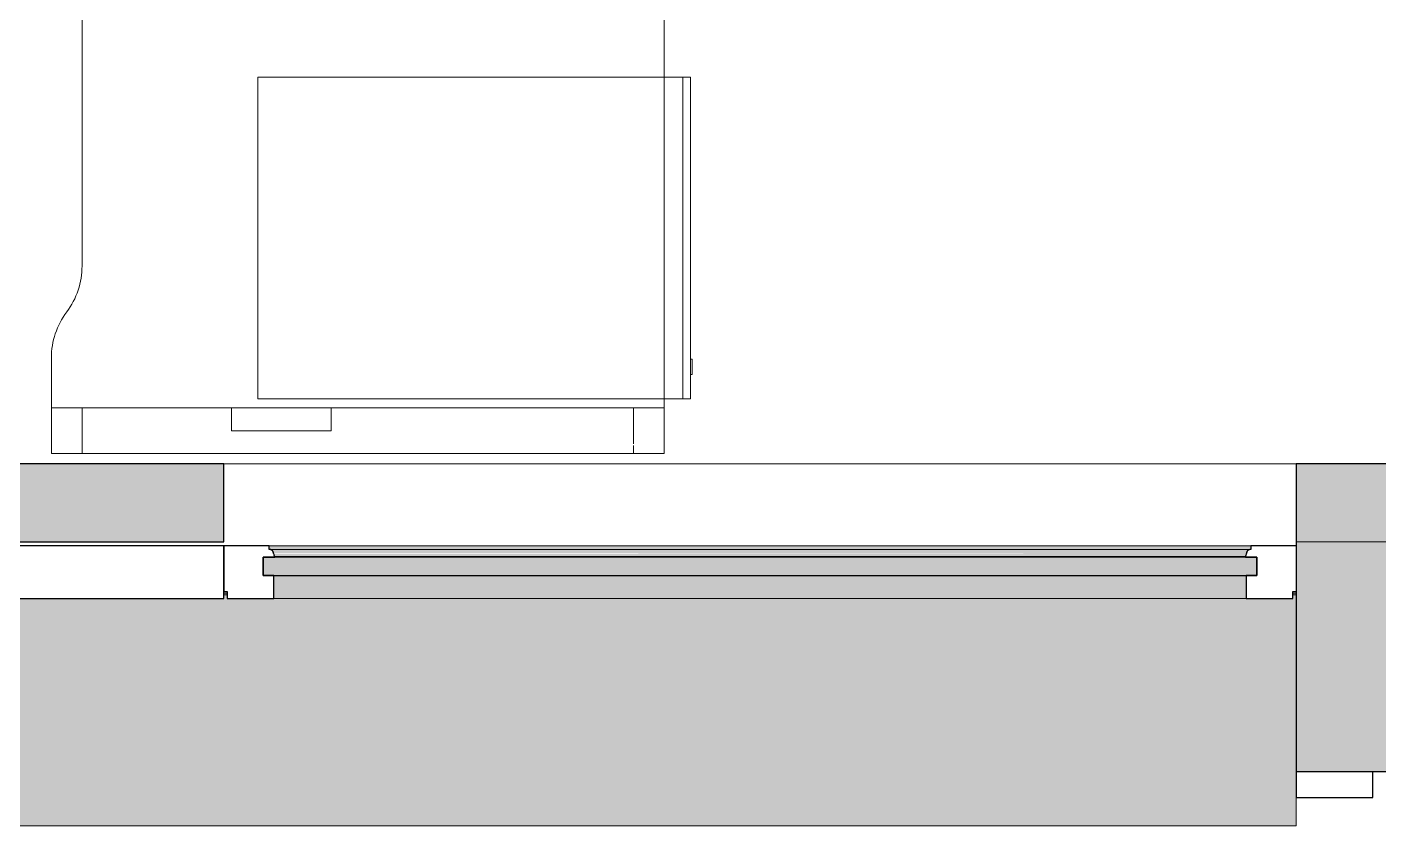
# Model space of a CAD drawing. Header units: millimetres. Extents: x 155927 to 295199, y -4084 to 97293.
# Drawn here: x 206661 to 208426, y 8897 to 9940 of the extents above; entities that cross this region are included whole.
import ezdxf

# ---------------------------------------------------------------- set-up
doc = ezdxf.new("R2010")
doc.units = ezdxf.units.MM
doc.header["$MEASUREMENT"] = 0
for name, color, linetype, lineweight in [('A-GLAZ', 7, 'CONTINUOUS', 9), ('A-WALL', 7, 'CONTINUOUS', 9), ('A-WALL-PATT', 7, 'CONTINUOUS', 9), ('I-FURN', 8, 'CONTINUOUS', 9), ('I-WALL', 7, 'CONTINUOUS', 9)]:
    doc.layers.add(name, color=color, linetype=linetype, lineweight=lineweight)

msp = doc.modelspace()

# ---------------------------------------------------------------- hatches: boundary and pattern name
at = {"layer": 'A-GLAZ'}
h = msp.add_hatch(color=256, dxfattribs=at)
h.paths.add_polyline_path([(206981.4, 9255.8), (206978.6, 9257.5), (206979.9, 9256.4), (206981, 9255.9)], flags=0)
h.paths.add_polyline_path([(204097.4, 9255.8), (204094.6, 9257.5), (204095.9, 9256.4), (204097, 9255.9)], flags=0)
for points in [[(208254.8, 9257.5), (208258.6, 9257.5), (208258.6, 9262.5), (206977, 9262.5), (206977, 9257.5), (208252.8, 9257.5)], [(208252.8, 9252.6), (208254.6, 9256.2), (208254.8, 9257.5), (206979.9, 9257), (206982.6, 9253.9), (206983.3, 9252.6), (208252.4, 9252.6)], [(208165.5, 9248.6), (208251.4, 9248.6), (208252.6, 9252.6), (206983, 9251.5), (206984.3, 9248.6), (207565.1, 9248.6)], [(208251.4, 9247.5), (208251.4, 9248.6), (208165.5, 9247.5)], [(208266.6, 9223.6), (208266.6, 9247.5), (206969.1, 9247.5), (206969.1, 9223.6), (208165.5, 9223.6)], [(208252.6, 9193.6), (208252.6, 9223.6), (206983, 9223.6), (206983, 9193.6), (208165.5, 9193.6)], [(208165.5, 8896.6), (208317.8, 8896.6), (208317.8, 9198.3), (208313.5, 9198.3), (208313.5, 9193.6), (206922.2, 9193.6), (206922.2, 9198.3), (206917.8, 9198.3), (206917.8, 9193.6), (205433.8, 9193.6), (205433.8, 9198.3), (205429.5, 9198.3), (205429.5, 9193.6), (204038.2, 9193.6), (204038.2, 9198.3), (204033.8, 9198.3), (204033.8, 8896.6), (207565.1, 8896.6)]]:
    msp.add_hatch(color=256, dxfattribs=at).paths.add_polyline_path(points, flags=0)
h = msp.add_hatch(color=256, dxfattribs=at)
h.paths.add_polyline_path([(208317.8, 9198.3), (208317.8, 9200.4), (208313.5, 9200.4), (208313.5, 9198.3)], flags=0)
h.paths.add_polyline_path([(206922.2, 9198.3), (206922.2, 9200.4), (206917.8, 9200.4), (206917.8, 9198.3)], flags=0)
h.paths.add_polyline_path([(205429.5, 9198.3), (205433.8, 9198.3), (205433.8, 9200.4), (205429.5, 9200.4)], flags=0)
h.paths.add_polyline_path([(204038.2, 9198.3), (204038.2, 9200.4), (204033.8, 9200.4), (204033.8, 9198.3)], flags=0)
at = {"layer": 'A-WALL-PATT'}
for points in [[(206917.8, 9267.6), (206917.8, 9369.6), (205433.8, 9369.6), (205433.8, 9267.6), (205764.1, 9267.6)], [(209350.8, 9267.6), (209350.8, 9369.6), (208317.8, 9369.6), (208317.8, 9267.6)]]:
    msp.add_hatch(color=256, dxfattribs=at).paths.add_polyline_path(points, flags=0)
h = msp.add_hatch(color=256, dxfattribs=at)
h.paths.add_polyline_path([(231140.8, 8967.6), (231140.8, 9267.6), (230059.8, 9267.6), (230059.8, 8967.6), (230978.5, 8967.6)], flags=0)
h.paths.add_polyline_path([(228577.1, 8967.6), (228775.8, 8967.6), (228775.8, 9267.6), (227617.8, 9267.6), (227617.8, 8967.6)], flags=0)
h.paths.add_polyline_path([(225983.8, 8967.6), (225983.8, 9267.6), (224442.8, 9267.6), (224442.8, 8967.6), (224975.1, 8967.6)], flags=0)
h.paths.add_polyline_path([(209658.8, 8967.6), (209658.8, 9267.6), (208317.8, 9267.6), (208317.8, 8967.6), (209366.2, 8967.6)], flags=0)
h.paths.add_polyline_path([(203963.1, 8967.6), (204033.8, 8967.6), (204033.8, 9267.6), (202692.8, 9267.6), (202692.8, 8967.6), (203362.8, 8967.6)], flags=0)
h.paths.add_polyline_path([(199908.8, 8967.6), (199908.8, 9267.6), (197042.8, 9267.6), (197042.8, 8967.6), (198560, 8967.6)], flags=0)
h.paths.add_polyline_path([(194508.8, 8967.6), (194508.8, 9267.6), (191992.8, 9267.6), (191992.8, 8967.6), (193757.3, 8967.6)], flags=0)
h.paths.add_polyline_path([(190358.8, 8967.6), (190358.8, 9267.6), (187692.8, 9267.6), (187692.8, 8967.6), (188954.6, 8967.6)], flags=0)
h.paths.add_polyline_path([(184151.8, 8967.6), (184908.8, 8967.6), (184908.8, 9267.6), (183192.8, 9267.6), (183192.8, 8967.6), (183551.5, 8967.6)], flags=0)
h.paths.add_polyline_path([(176347.4, 8967.6), (176658.8, 8967.6), (176658.8, 9267.6), (174942.8, 9267.6), (174942.8, 8967.6), (175747, 8967.6)], flags=0)
h.paths.add_polyline_path([(162539.5, 8967.6), (163158.8, 8967.6), (163158.8, 9267.6), (161617.8, 9267.6), (161617.8, 8967.6)], flags=0)
h.paths.add_polyline_path([(159983.8, 8967.6), (159983.8, 9267.6), (159292.8, 9267.6), (159292.8, 8967.6), (159537.8, 8967.6)], flags=0)

# ---------------------------------------------------------------- linework, layer by layer
at = {"layer": 'A-GLAZ', "lineweight": 30}
for p, q in [((206917.8, 9262.5), (205433.8, 9262.5)), ((206917.8, 9193.6), (206917.8, 9262.5)), ((206977, 9262.5), (206917.8, 9262.5)), ((206917.8, 9262.5), (206917.8, 9202.6)), ((206977, 9257.5), (206977, 9262.5)), ((206978.6, 9257.5), (206977, 9257.5)), ((206984.3, 9247.5), (206984.3, 9248.6)), ((208251.4, 9248.6), (208251.4, 9247.5)), ((208258.6, 9257.5), (208257.1, 9257.5)), ((208258.6, 9262.5), (208258.6, 9257.5)), ((208317.8, 9262.5), (208258.6, 9262.5)), ((206969.1, 9247.5), (206969.1, 9223.6)), ((208266.6, 9247.5), (206969.1, 9247.5)), ((206969.1, 9223.6), (206969.1, 9247.5)), ((206969.1, 9247.5), (206984.3, 9247.5)), ((208251.4, 9247.5), (208266.6, 9247.5)), ((208266.6, 9223.6), (208266.6, 9247.5)), ((208266.6, 9247.5), (208266.6, 9223.6)), ((206969.1, 9223.6), (208266.6, 9223.6)), ((206983, 9223.6), (206969.1, 9223.6)), ((206983, 9193.6), (206983, 9223.6)), ((208266.6, 9223.6), (208252.6, 9223.6)), ((208252.6, 9223.6), (208252.6, 9193.6)), ((206917.8, 9202.6), (206922.2, 9202.6)), ((206922.2, 9202.6), (206922.2, 9193.6)), ((208313.5, 9193.6), (208313.5, 9202.6)), ((208313.5, 9202.6), (208317.8, 9202.6)), ((205433.8, 9193.6), (206917.8, 9193.6)), ((206922.2, 9193.6), (206983, 9193.6)), ((208252.6, 9193.6), (208313.5, 9193.6)), ((208317.8, 8967.6), (208317.8, 8933.6)), ((208417.8, 8933.6), (208417.8, 8967.6)), ((208317.8, 8933.6), (208417.8, 8933.6))]:
    msp.add_line(p, q, dxfattribs=at)
at = {"layer": 'A-GLAZ'}
for p, q in [((208258.6, 9262.5), (206977, 9262.5)), ((206977, 9257.5), (206978.6, 9257.5)), ((206978.6, 9257.5), (208257.1, 9257.5)), ((206984.3, 9248.6), (208251.4, 9248.6)), ((208257.1, 9257.5), (208258.6, 9257.5)), ((206917.8, 9200.4), (206922.2, 9200.4)), ((206917.8, 9198.3), (206922.2, 9198.3)), ((208313.5, 9200.4), (208317.8, 9200.4)), ((208313.5, 9198.3), (208317.8, 9198.3)), ((206983, 9193.6), (208252.6, 9193.6)), ((208317.8, 8933.6), (208317.8, 8896.6)), ((204033.8, 8896.6), (208317.8, 8896.6))]:
    msp.add_line(p, q, dxfattribs=at)
at = {"layer": 'A-GLAZ', "lineweight": 30}
for centre, radius, start, end in [((206977.5, 9252.2), 5.36, 3.4261, 78.0476), ((206990.2, 9253), 7.4, 183.4261, 216.5739), ((208245.5, 9253), 7.4, 323.4261, 356.5739), ((208258.2, 9252.2), 5.36, 101.9524, 176.5739)]:
    msp.add_arc(centre, radius, start, end, dxfattribs=at)
at = {"layer": 'A-GLAZ'}
for points, knots in [([(206981, 9256.2), (206980.9, 9256.4), (206980.5, 9256.7), (206979.7, 9257.2), (206979, 9257.4), (206978.6, 9257.5)], [-0.4, -0.4, -0.4, -0.4, -0.3, -0.2, 0, 0, 0, 0]), ([(206982.8, 9252.6), (206982.8, 9253), (206982.7, 9253.7), (206982.3, 9254.6), (206982.1, 9255), (206982, 9255.2)], [-1, -1, -1, -1, -0.8, -0.7, -0.6, -0.6, -0.6, -0.6]), ([(208253.7, 9255.2), (208253.6, 9255), (208253.4, 9254.6), (208253, 9253.7), (208252.9, 9253), (208252.8, 9252.6)], [0.6, 0.6, 0.6, 0.6, 0.7, 0.8, 1, 1, 1, 1]), ([(208257.1, 9257.5), (208256.6, 9257.4), (208256, 9257.2), (208255.2, 9256.7), (208254.8, 9256.4), (208254.6, 9256.2)], [0, 0, 0, 0, 0.2, 0.3, 0.4, 0.4, 0.4, 0.4])]:
    msp.add_open_spline(points, degree=3, knots=knots, dxfattribs=at)
for points in [[(206984.3, 9248.6), (206984, 9249), (206983.7, 9249.4), (206983.5, 9249.8)], [(208252.1, 9249.8), (208251.9, 9249.4), (208251.7, 9249), (208251.4, 9248.6)]]:
    msp.add_open_spline(points, degree=3, dxfattribs=at)
at = {"layer": 'A-WALL'}
msp.add_line((209350.8, 9267.6), (208317.8, 9267.6), dxfattribs=at)
at = {"layer": 'A-WALL', "lineweight": 30}
for p, q in [((208317.8, 9267.6), (208317.8, 8967.6)), ((208317.8, 8967.6), (209658.8, 8967.6))]:
    msp.add_line(p, q, dxfattribs=at)
at = {"layer": 'I-FURN'}
for p, q in [((207492.8, 9382.7), (207492.8, 10982.7)), ((207492.8, 10982.7), (207492.8, 9382.7)), ((206732.8, 10460), (206732.8, 9627.7)), ((206732.8, 9627.7), (206732.8, 10460)), ((206962.1, 9874.3), (206962.1, 9454.3)), ((207492.8, 9874.3), (206962.1, 9874.3)), ((207517.1, 9874.3), (207492.8, 9874.3)), ((207527.1, 9874.3), (207517.1, 9874.3)), ((207517.1, 9874.3), (207517.1, 9454.3)), ((207517.1, 9454.3), (207517.1, 9874.3)), ((207527.1, 9454.3), (207527.1, 9874.3)), ((206692.8, 9507.7), (206692.8, 9382.7)), ((206692.8, 9382.7), (206692.8, 9507.7)), ((207529.1, 9505.9), (207527.1, 9505.9)), ((207529.1, 9505.9), (207529.1, 9485.9)), ((207529.1, 9485.9), (207529.1, 9505.9)), ((207527.1, 9485.9), (207529.1, 9485.9)), ((206732.8, 9442.7), (206692.8, 9442.7)), ((206692.8, 9442.7), (206927.8, 9442.7)), ((206692.8, 9382.7), (206692.8, 9442.7)), ((206692.8, 9382.7), (206692.8, 9442.7)), ((207452.8, 9442.7), (206732.8, 9442.7)), ((206732.8, 9382.7), (206732.8, 9442.7)), ((206732.8, 9382.7), (206732.8, 9442.7)), ((206927.8, 9442.7), (207057.8, 9442.7)), ((206927.8, 9412.7), (206927.8, 9442.7)), ((206927.8, 9412.7), (206927.8, 9442.7)), ((206962.1, 9454.3), (207492.8, 9454.3)), ((207057.8, 9442.7), (207492.8, 9442.7)), ((207057.8, 9442.7), (207057.8, 9412.7)), ((207057.8, 9412.7), (207057.8, 9442.7)), ((207492.8, 9442.7), (207452.8, 9442.7)), ((207452.8, 9395.6), (207452.8, 9442.7)), ((207452.8, 9395.6), (207452.8, 9442.7)), ((207492.8, 9454.3), (207517.1, 9454.3)), ((207492.8, 9442.7), (207492.8, 9382.7)), ((207492.8, 9382.7), (207492.8, 9442.7)), ((207517.1, 9454.3), (207527.1, 9454.3)), ((207057.8, 9412.7), (206927.8, 9412.7)), ((206927.8, 9412.7), (207057.8, 9412.7)), ((207452.8, 9382.7), (207452.8, 9393.3)), ((207452.8, 9382.7), (207452.8, 9393.3)), ((206692.8, 9382.7), (206732.8, 9382.7)), ((207492.8, 9382.7), (206692.8, 9382.7)), ((206692.8, 9382.7), (207492.8, 9382.7)), ((207492.8, 9382.7), (206692.8, 9382.7)), ((206732.8, 9382.7), (207452.8, 9382.7)), ((207452.8, 9382.7), (207492.8, 9382.7))]:
    msp.add_line(p, q, dxfattribs=at)
for centre, start, end in [((206632.8, 9627.7), 323.1301, 0), ((206632.8, 9627.7), 323.1301, 0), ((206792.8, 9507.7), 143.1301, 180), ((206792.8, 9507.7), 143.1301, 180)]:
    msp.add_arc(centre, 100, start, end, dxfattribs=at)
at = {"layer": 'I-WALL', "lineweight": 30}
for p, q in [((206917.8, 9369.6), (205433.8, 9369.6)), ((206917.8, 9267.6), (206917.8, 9369.6)), ((209350.8, 9369.6), (208317.8, 9369.6)), ((208317.8, 9369.6), (208317.8, 9267.6)), ((205433.8, 9267.6), (206917.8, 9267.6))]:
    msp.add_line(p, q, dxfattribs=at)
at = {"layer": 'I-WALL'}
for p, q in [((206917.8, 9369.6), (208317.8, 9369.6)), ((208317.8, 9267.6), (209350.8, 9267.6))]:
    msp.add_line(p, q, dxfattribs=at)

doc.saveas('drawing.dxf')
